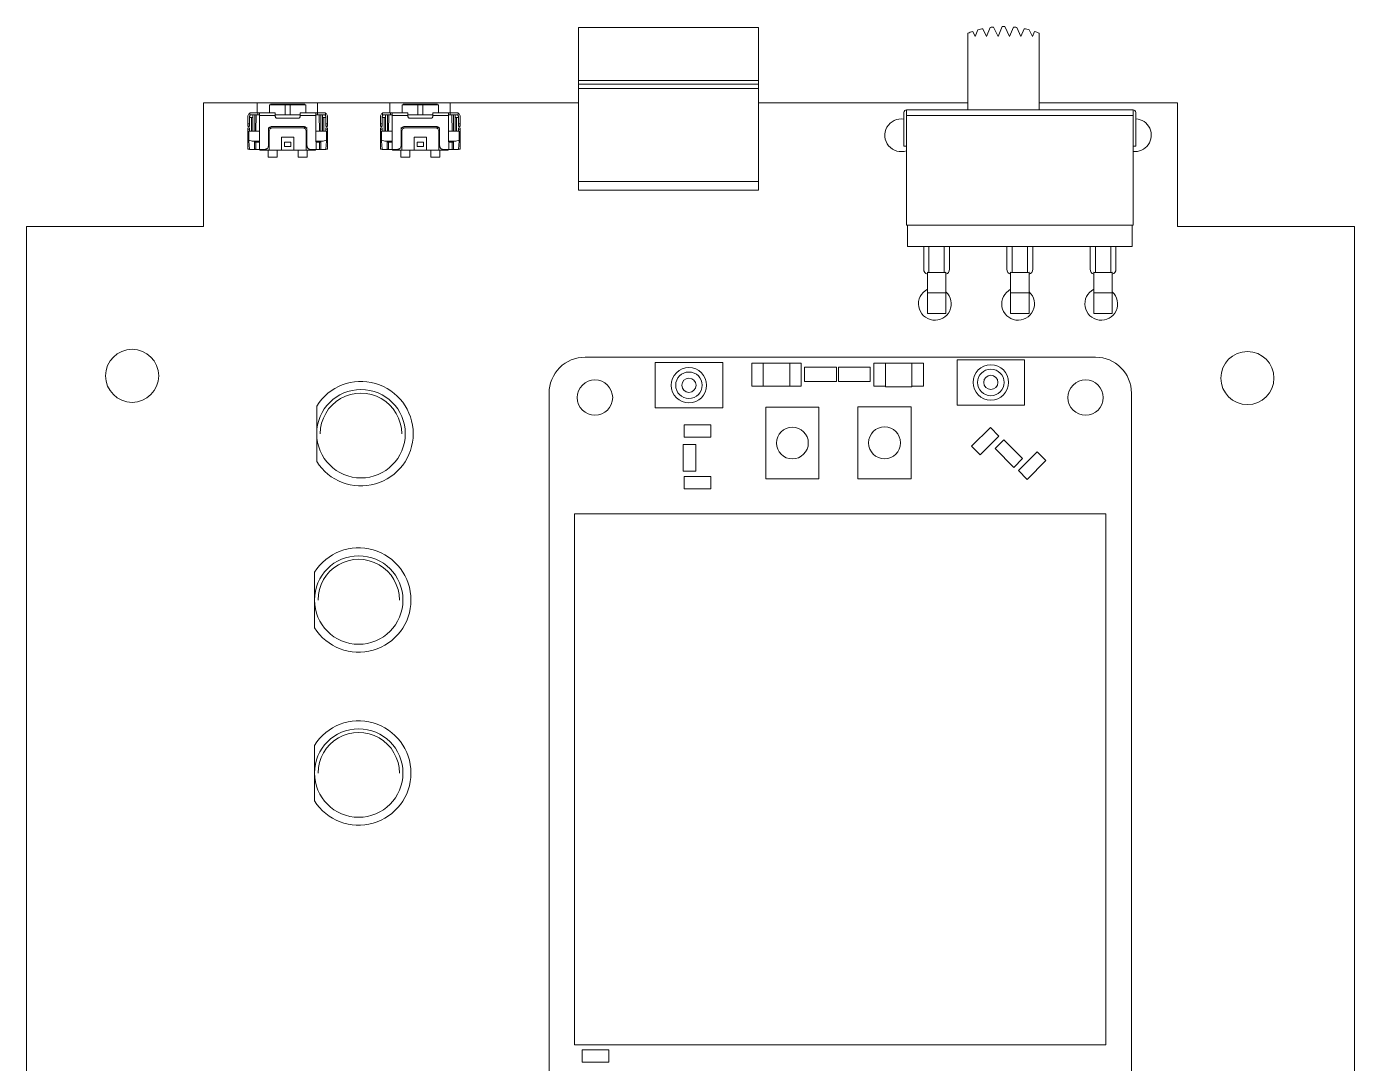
# Model space of a CAD drawing. Header units: millimetres. Extents: x 6 to 81, y 4 to 160.
# Drawn here: x 6.5 to 81.5, y 101.7 to 160.3 of the extents above; entities that cross this region are included whole.
import ezdxf

# ---------------------------------------------------------------- set-up
doc = ezdxf.new("R2010")
doc.units = ezdxf.units.MM

msp = doc.modelspace()

# ---------------------------------------------------------------- linework, layer by layer
at = {"color": 7, "linetype": 'Continuous', "lineweight": 15}
for p, q in [((37.659, 151.073), (37.659, 160.273)), ((37.659, 160.273), (47.819, 160.273)), ((47.819, 151.073), (47.819, 160.273)), ((59.649, 155.621), (59.649, 159.952)), ((60.064, 159.756), (59.928, 160.051)), ((60.215, 160.137), (60.064, 159.756)), ((60.71, 159.756), (60.502, 160.206)), ((60.917, 160.278), (60.71, 159.756)), ((61.357, 159.756), (61.105, 160.3)), ((61.583, 160.327), (61.357, 159.756)), ((61.583, 160.327), (61.738, 160.327)), ((62.003, 159.756), (61.738, 160.327)), ((62.219, 160.3), (62.003, 159.756)), ((62.649, 159.756), (62.407, 160.278)), ((62.827, 160.206), (62.649, 159.756)), ((63.295, 159.756), (63.12, 160.135)), ((63.411, 160.048), (63.295, 159.756)), ((63.681, 159.952), (63.681, 155.621)), ((37.659, 157.273), (47.819, 157.273)), ((47.819, 157.073), (37.659, 157.073)), ((37.659, 156.833), (47.819, 156.833)), ((16.483, 149.023), (16.483, 156.023)), ((16.483, 156.023), (37.659, 156.023)), ((22.909, 156.013), (19.509, 156.013)), ((19.509, 156.013), (19.509, 155.446)), ((22.909, 155.446), (22.909, 156.013)), ((30.402, 156.013), (27.002, 156.013)), ((27.002, 156.013), (27.002, 155.446)), ((30.402, 155.446), (30.402, 156.013)), ((47.819, 156.023), (59.649, 156.023)), ((63.681, 156.023), (71.483, 156.023)), ((71.483, 156.023), (71.483, 149.023)), ((19.102, 155.346), (19.102, 155.446)), ((19.102, 155.446), (19.547, 155.446)), ((19.102, 155.346), (19.643, 155.346)), ((19.267, 154.416), (19.267, 155.346)), ((19.367, 154.416), (19.367, 155.346)), ((19.452, 155.346), (19.432, 154.416)), ((19.547, 155.446), (19.547, 155.346)), ((19.632, 155.446), (20.532, 155.446)), ((19.647, 155.296), (19.647, 153.846)), ((20.532, 155.296), (19.647, 155.296)), ((20.207, 155.897), (20.207, 155.446)), ((20.532, 155.346), (21.933, 155.346)), ((20.532, 155.246), (20.532, 155.296)), ((21.087, 155.346), (21.087, 155.936)), ((21.377, 155.936), (21.087, 155.936)), ((21.377, 155.896), (21.087, 155.896)), ((21.377, 155.936), (21.377, 155.346)), ((21.932, 155.446), (22.832, 155.446)), ((21.932, 155.296), (21.932, 155.246)), ((22.817, 155.296), (21.932, 155.296)), ((22.257, 155.446), (22.257, 155.897)), ((22.817, 155.346), (23.362, 155.346)), ((22.817, 153.846), (22.817, 155.296)), ((22.917, 155.446), (22.917, 155.346)), ((22.917, 155.446), (23.362, 155.446)), ((23.032, 154.416), (23.012, 155.346)), ((23.097, 155.346), (23.097, 154.416)), ((23.182, 155.449), (23.182, 155.446)), ((23.197, 155.346), (23.197, 154.416)), ((23.362, 155.346), (23.362, 155.446)), ((26.595, 155.346), (26.595, 155.446)), ((26.595, 155.446), (27.04, 155.446)), ((26.595, 155.346), (27.136, 155.346)), ((26.76, 154.416), (26.76, 155.346)), ((26.86, 154.416), (26.86, 155.346)), ((26.945, 155.346), (26.925, 154.416)), ((27.04, 155.446), (27.04, 155.346)), ((27.125, 155.446), (28.025, 155.446)), ((27.14, 155.296), (27.14, 153.846)), ((28.025, 155.296), (27.14, 155.296)), ((27.7, 155.897), (27.7, 155.446)), ((28.025, 155.346), (29.426, 155.346)), ((28.025, 155.246), (28.025, 155.296)), ((28.58, 155.346), (28.58, 155.936)), ((28.87, 155.936), (28.58, 155.936)), ((28.87, 155.896), (28.58, 155.896)), ((28.87, 155.936), (28.87, 155.346)), ((29.425, 155.446), (30.325, 155.446)), ((29.425, 155.296), (29.425, 155.246)), ((30.31, 155.296), (29.425, 155.296)), ((29.75, 155.446), (29.75, 155.897)), ((30.31, 155.346), (30.855, 155.346)), ((30.31, 153.846), (30.31, 155.296)), ((30.41, 155.446), (30.41, 155.346)), ((30.41, 155.446), (30.855, 155.446)), ((30.525, 154.416), (30.505, 155.346)), ((30.59, 155.346), (30.59, 154.416)), ((30.675, 155.449), (30.675, 155.446)), ((30.69, 155.346), (30.69, 154.416)), ((30.855, 155.346), (30.855, 155.446)), ((56.034, 155.461), (56.034, 153.563)), ((56.191, 155.621), (56.191, 149.1)), ((56.191, 155.295), (68.977, 155.295)), ((56.194, 155.621), (68.974, 155.621)), ((68.977, 149.1), (68.977, 155.621)), ((69.134, 155.461), (69.134, 153.563)), ((18.982, 154.821), (18.982, 155.246)), ((19.082, 154.821), (18.982, 154.821)), ((18.982, 154.701), (19.082, 154.701)), ((18.982, 154.641), (19.082, 154.641)), ((18.982, 154.521), (19.082, 154.521)), ((18.982, 153.396), (18.982, 154.521)), ((19.082, 155.246), (19.082, 154.821)), ((19.082, 154.416), (19.082, 154.521)), ((19.182, 155.186), (19.228, 155.186)), ((20.133, 154.606), (22.331, 154.606)), ((20.342, 154.676), (22.122, 154.676)), ((21.832, 155.146), (20.632, 155.146)), ((23.282, 155.186), (23.236, 155.186)), ((23.382, 155.246), (23.382, 154.821)), ((23.482, 154.821), (23.382, 154.821)), ((23.482, 154.701), (23.382, 154.701)), ((23.382, 154.641), (23.482, 154.641)), ((23.482, 154.521), (23.382, 154.521)), ((23.382, 154.521), (23.382, 154.416)), ((23.482, 155.246), (23.482, 154.821)), ((23.482, 153.396), (23.482, 154.521)), ((26.475, 154.821), (26.475, 155.246)), ((26.575, 154.821), (26.475, 154.821)), ((26.475, 154.701), (26.575, 154.701)), ((26.475, 154.641), (26.575, 154.641)), ((26.475, 154.521), (26.575, 154.521)), ((26.475, 153.396), (26.475, 154.521)), ((26.575, 155.246), (26.575, 154.821)), ((26.575, 154.416), (26.575, 154.521)), ((26.675, 155.186), (26.721, 155.186)), ((27.626, 154.606), (29.824, 154.606)), ((27.835, 154.676), (29.615, 154.676)), ((29.325, 155.146), (28.125, 155.146)), ((30.775, 155.186), (30.729, 155.186)), ((30.875, 155.246), (30.875, 154.821)), ((30.975, 154.821), (30.875, 154.821)), ((30.975, 154.701), (30.875, 154.701)), ((30.875, 154.641), (30.975, 154.641)), ((30.975, 154.521), (30.875, 154.521)), ((30.875, 154.521), (30.875, 154.416)), ((30.975, 155.246), (30.975, 154.821)), ((30.975, 153.396), (30.975, 154.521)), ((19.032, 154.416), (19.032, 153.906)), ((19.032, 154.416), (19.647, 154.416)), ((19.232, 153.856), (19.032, 153.906)), ((19.032, 153.906), (19.037, 153.856)), ((19.037, 153.856), (19.037, 153.846)), ((19.038, 153.846), (19.082, 153.396)), ((19.232, 153.856), (19.232, 153.846)), ((19.647, 153.846), (19.232, 153.846)), ((19.379, 153.846), (19.354, 153.796)), ((19.354, 153.796), (19.354, 153.516)), ((19.398, 153.796), (19.387, 153.846)), ((19.435, 153.796), (19.398, 153.796)), ((19.435, 153.386), (19.435, 153.796)), ((19.632, 153.386), (19.632, 153.81)), ((20.142, 153.586), (20.142, 154.476)), ((20.182, 153.336), (20.182, 154.386)), ((21.577, 154.076), (20.887, 154.076)), ((20.887, 153.336), (20.887, 154.076)), ((21.057, 153.796), (21.057, 153.546)), ((21.407, 153.796), (21.057, 153.796)), ((21.407, 153.546), (21.407, 153.796)), ((21.577, 154.076), (21.577, 153.336)), ((22.282, 154.386), (22.282, 153.336)), ((22.322, 154.476), (22.322, 153.586)), ((22.817, 154.416), (23.432, 154.416)), ((23.232, 153.846), (22.817, 153.846)), ((22.832, 153.81), (22.832, 153.386)), ((23.029, 153.796), (23.029, 153.386)), ((23.067, 153.796), (23.029, 153.796)), ((23.077, 153.846), (23.067, 153.796)), ((23.11, 153.796), (23.086, 153.846)), ((23.11, 153.516), (23.11, 153.796)), ((23.432, 153.906), (23.232, 153.856)), ((23.232, 153.846), (23.232, 153.856)), ((23.382, 153.396), (23.427, 153.846)), ((23.427, 153.856), (23.432, 153.906)), ((23.427, 153.846), (23.427, 153.856)), ((23.432, 154.416), (23.432, 153.906)), ((26.525, 154.416), (26.525, 153.906)), ((26.525, 154.416), (27.14, 154.416)), ((26.725, 153.856), (26.525, 153.906)), ((26.525, 153.906), (26.53, 153.856)), ((26.53, 153.856), (26.53, 153.846)), ((26.531, 153.846), (26.575, 153.396)), ((26.725, 153.856), (26.725, 153.846)), ((27.14, 153.846), (26.725, 153.846)), ((26.872, 153.846), (26.847, 153.796)), ((26.847, 153.796), (26.847, 153.516)), ((26.891, 153.796), (26.88, 153.846)), ((26.928, 153.796), (26.891, 153.796)), ((26.928, 153.386), (26.928, 153.796)), ((27.125, 153.386), (27.125, 153.81)), ((27.635, 153.586), (27.635, 154.476)), ((27.675, 153.336), (27.675, 154.386)), ((29.07, 154.076), (28.38, 154.076)), ((28.38, 153.336), (28.38, 154.076)), ((28.9, 153.796), (28.55, 153.796)), ((28.55, 153.796), (28.55, 153.546)), ((28.9, 153.546), (28.9, 153.796)), ((29.07, 154.076), (29.07, 153.336)), ((29.775, 154.386), (29.775, 153.336)), ((29.815, 154.476), (29.815, 153.586)), ((30.31, 154.416), (30.925, 154.416)), ((30.725, 153.846), (30.31, 153.846)), ((30.325, 153.81), (30.325, 153.386)), ((30.522, 153.796), (30.522, 153.386)), ((30.56, 153.796), (30.522, 153.796)), ((30.57, 153.846), (30.56, 153.796)), ((30.603, 153.796), (30.579, 153.846)), ((30.603, 153.516), (30.603, 153.796)), ((30.925, 153.906), (30.725, 153.856)), ((30.725, 153.846), (30.725, 153.856)), ((30.875, 153.396), (30.92, 153.846)), ((30.92, 153.856), (30.925, 153.906)), ((30.92, 153.846), (30.92, 153.856)), ((30.925, 154.416), (30.925, 153.906)), ((19.082, 153.396), (18.982, 153.396)), ((19.082, 153.396), (19.082, 153.386)), ((19.082, 153.386), (19.534, 153.386)), ((19.632, 153.386), (19.942, 153.386)), ((19.657, 153.386), (19.657, 153.336)), ((19.657, 153.336), (22.807, 153.336)), ((20.132, 152.936), (20.132, 153.336)), ((20.632, 153.336), (20.632, 152.936)), ((21.407, 153.546), (21.057, 153.546)), ((21.832, 152.936), (21.832, 153.336)), ((22.332, 153.336), (22.332, 152.936)), ((22.832, 153.386), (22.522, 153.386)), ((22.807, 153.336), (22.807, 153.386)), ((22.931, 153.386), (23.382, 153.386)), ((23.382, 153.386), (23.382, 153.396)), ((23.482, 153.396), (23.382, 153.396)), ((26.575, 153.396), (26.475, 153.396)), ((26.575, 153.396), (26.575, 153.386)), ((26.575, 153.386), (27.027, 153.386)), ((27.125, 153.386), (27.435, 153.386)), ((27.15, 153.386), (27.15, 153.336)), ((27.15, 153.336), (30.3, 153.336)), ((27.625, 152.936), (27.625, 153.336)), ((28.125, 153.336), (28.125, 152.936)), ((28.9, 153.546), (28.55, 153.546)), ((29.325, 152.936), (29.325, 153.336)), ((29.825, 153.336), (29.825, 152.936)), ((30.015, 153.386), (30.325, 153.386)), ((30.3, 153.336), (30.3, 153.386)), ((30.424, 153.386), (30.875, 153.386)), ((30.875, 153.386), (30.875, 153.396)), ((30.975, 153.396), (30.875, 153.396)), ((56.034, 153.563), (56.191, 153.563)), ((69.134, 153.563), (68.977, 153.563)), ((20.632, 152.936), (20.132, 152.936)), ((22.332, 152.936), (21.832, 152.936)), ((28.125, 152.936), (27.625, 152.936)), ((29.825, 152.936), (29.325, 152.936)), ((47.819, 151.573), (37.659, 151.573)), ((37.659, 151.073), (47.819, 151.073)), ((6.483, 16.023), (6.483, 149.023)), ((6.483, 149.023), (16.483, 149.023)), ((56.191, 149.1), (68.977, 149.1)), ((56.234, 149.1), (56.234, 147.902)), ((68.934, 149.1), (68.934, 147.902)), ((71.483, 149.023), (81.483, 149.023)), ((81.483, 149.023), (81.483, 16.023)), ((68.934, 147.902), (56.234, 147.902)), ((57.449, 146.427), (57.449, 147.902)), ((58.319, 147.902), (58.319, 146.427)), ((62.149, 146.427), (62.149, 147.902)), ((63.019, 147.902), (63.019, 146.427)), ((66.849, 146.427), (66.849, 147.902)), ((67.719, 147.902), (67.719, 146.427)), ((57.362, 146.441), (57.362, 144.106)), ((57.449, 146.427), (58.319, 146.427)), ((58.406, 146.441), (58.406, 144.106)), ((62.062, 146.441), (62.062, 144.106)), ((63.019, 146.427), (62.149, 146.427)), ((63.106, 146.441), (63.106, 144.106)), ((66.762, 146.441), (66.762, 144.106)), ((66.849, 146.427), (67.719, 146.427)), ((67.806, 146.441), (67.806, 144.106)), ((58.406, 145.285), (57.362, 145.285)), ((63.106, 145.285), (62.062, 145.285)), ((67.806, 145.285), (66.762, 145.285)), ((57.362, 144.106), (58.406, 144.106)), ((62.062, 144.106), (63.106, 144.106)), ((66.762, 144.106), (67.806, 144.106)), ((38.029, 141.642), (66.858, 141.642)), ((41.991, 138.772), (41.991, 141.337)), ((41.991, 141.337), (45.801, 141.337)), ((45.801, 141.337), (45.801, 138.772)), ((47.446, 141.305), (50.24, 141.305)), ((47.446, 140.009), (47.446, 141.305)), ((48.093, 141.305), (48.093, 140.009)), ((49.593, 141.305), (49.593, 140.009)), ((50.24, 141.305), (50.24, 140.009)), ((50.421, 141.071), (50.421, 140.271)), ((50.421, 141.071), (52.221, 141.071)), ((52.221, 141.071), (52.221, 140.271)), ((52.339, 141.074), (52.339, 140.274)), ((52.339, 141.074), (54.139, 141.074)), ((54.139, 141.074), (54.139, 140.274)), ((54.344, 141.299), (57.138, 141.299)), ((54.344, 140.003), (54.344, 141.299)), ((54.991, 141.299), (54.991, 139.966)), ((56.491, 139.966), (56.491, 141.299)), ((57.138, 141.299), (57.138, 140.003)), ((59.041, 138.933), (59.041, 141.498)), ((59.041, 141.498), (62.851, 141.498)), ((62.851, 141.498), (62.851, 138.933)), ((52.221, 140.271), (50.421, 140.271)), ((54.139, 140.274), (52.339, 140.274)), ((35.997, 95.063), (35.997, 139.61)), ((50.24, 140.009), (47.446, 140.009)), ((54.991, 140.003), (54.344, 140.003)), ((54.991, 139.966), (56.491, 139.966)), ((57.138, 140.003), (56.491, 140.003)), ((68.89, 139.61), (68.89, 84.073)), ((22.871, 135.75), (22.871, 138.882)), ((45.801, 138.772), (41.991, 138.772)), ((48.238, 134.759), (48.238, 138.823)), ((48.238, 138.823), (51.238, 138.823)), ((51.238, 138.823), (51.238, 134.759)), ((53.443, 134.767), (53.443, 138.831)), ((53.443, 138.831), (56.443, 138.831)), ((56.443, 138.831), (56.443, 134.767)), ((62.851, 138.933), (59.041, 138.933)), ((43.634, 137.815), (43.634, 137.115)), ((43.634, 137.815), (45.134, 137.815)), ((45.134, 137.815), (45.134, 137.115)), ((59.857, 136.604), (60.918, 137.665)), ((60.918, 137.665), (61.397, 137.186)), ((43.577, 136.698), (44.277, 136.698)), ((43.577, 135.198), (43.577, 136.698)), ((45.134, 137.115), (43.634, 137.115)), ((44.277, 136.698), (44.277, 135.198)), ((59.857, 136.604), (60.336, 136.125)), ((61.397, 137.186), (60.336, 136.125)), ((61.678, 136.968), (61.183, 136.473)), ((61.678, 136.968), (62.739, 135.908)), ((62.244, 135.413), (61.183, 136.473)), ((62.739, 135.908), (62.244, 135.413)), ((62.501, 135.23), (63.561, 136.291)), ((64.057, 135.796), (62.996, 134.735)), ((63.561, 136.291), (64.057, 135.796)), ((44.277, 135.198), (43.577, 135.198)), ((62.501, 135.23), (62.996, 134.735)), ((43.624, 134.902), (43.624, 134.202)), ((43.624, 134.902), (45.124, 134.902)), ((45.124, 134.902), (45.124, 134.202)), ((51.238, 134.759), (48.238, 134.759)), ((56.443, 134.767), (53.443, 134.767)), ((45.124, 134.202), (43.624, 134.202)), ((37.439, 102.78), (37.439, 132.78)), ((37.439, 132.78), (67.439, 132.78)), ((67.439, 132.78), (67.439, 102.78)), ((22.744, 126.352), (22.744, 129.484)), ((22.744, 116.573), (22.744, 119.705)), ((67.439, 102.78), (37.439, 102.78)), ((37.867, 102.498), (37.868, 101.798)), ((37.867, 102.498), (39.368, 102.498)), ((39.368, 102.498), (39.368, 101.798)), ((39.368, 101.798), (37.868, 101.798))]:
    msp.add_line(p, q, dxfattribs=at)
at = {"color": 8, "linetype": 'Continuous', "lineweight": 15}
for p, q in [((19.182, 155.186), (19.182, 154.416)), ((23.282, 154.416), (23.282, 155.186)), ((26.675, 155.186), (26.675, 154.416)), ((30.775, 154.416), (30.775, 155.186)), ((19.757, 153.386), (19.757, 153.336)), ((22.707, 153.336), (22.707, 153.386)), ((27.25, 153.386), (27.25, 153.336)), ((30.2, 153.336), (30.2, 153.386))]:
    msp.add_line(p, q, dxfattribs=at)
at = {"color": 7, "linetype": 'Continuous', "lineweight": 15, "flags": 128}
for points in [[(39.478, 160.273), (39.646, 160.273), (39.825, 160.273), (40.01, 160.273), (40.199, 160.273), (40.388, 160.273), (40.573, 160.273), (40.752, 160.273), (40.92, 160.273)], [(44.558, 160.273), (44.726, 160.273), (44.905, 160.273), (45.09, 160.273), (45.279, 160.273), (45.468, 160.273), (45.653, 160.273), (45.832, 160.273), (46, 160.273)]]:
    msp.add_lwpolyline(points, dxfattribs=at)
at = {"color": 7, "linetype": 'Continuous', "lineweight": 15}
for centre, radius in [((12.446, 140.589), 1.5), ((75.438, 140.462), 1.5), ((43.896, 140.054), 1), ((60.946, 140.216), 1), ((38.587, 139.356), 1), ((43.896, 140.054), 0.75), ((43.896, 140.054), 0.4), ((60.946, 140.216), 0.75), ((60.946, 140.216), 0.4), ((66.299, 139.356), 1), ((25.371, 137.316), 2.5), ((49.738, 136.791), 0.9), ((54.943, 136.799), 0.9), ((25.244, 127.918), 2.5), ((25.244, 118.139), 2.5)]:
    msp.add_circle(centre, radius, dxfattribs=at)
for centre, radius, start, end in [((61.665, 154.743), 5.585, 108.12257, 111.15439), ((61.665, 154.743), 5.585, 102.01441, 105.04604), ((61.665, 154.743), 5.585, 95.75387, 97.6937), ((61.665, 154.743), 5.585, 82.36177, 84.31046), ((61.665, 154.743), 5.585, 74.90178, 77.98816), ((61.665, 154.743), 5.585, 68.84562, 71.78234), ((56.194, 155.461), 0.16, 90.99917, 180.00001), ((68.974, 155.461), 0.16, 0.00001, 89.00084), ((55.884, 154.183), 0.925, 80.66764, 289.39739), ((69.084, 154.183), 0.925, 263.34427, 86.90147), ((57.449, 146.611), 0.296, 180.00001, 252.95187), ((58.319, 146.611), 0.296, 287.04814, 0.00001), ((62.149, 146.611), 0.296, 180.00001, 252.95187), ((63.019, 146.611), 0.296, 287.04814, 0.00001), ((66.849, 146.611), 0.296, 180.00001, 252.95187), ((67.719, 146.611), 0.296, 287.04814, 0.00001), ((57.784, 144.653), 0.925, 117.13758, 47.7517), ((62.484, 144.653), 0.925, 117.13758, 47.7517), ((67.184, 144.653), 0.925, 117.13758, 47.7517), ((38.029, 139.61), 2.032, 90.00001, 180.00001), ((66.858, 139.61), 2.032, 0.00001, 90.00001), ((25.371, 137.316), 2.95, 212.06379, 147.93622), ((25.371, 137.316), 2.3, 0.00001, 180.00001), ((25.244, 127.918), 2.95, 212.06379, 147.93622), ((25.244, 127.918), 2.3, 0.00001, 180.00001), ((25.244, 118.139), 2.95, 212.06379, 147.93622), ((25.244, 118.139), 2.3, 0.00001, 180.00001)]:
    msp.add_arc(centre, radius, start, end, dxfattribs=at)
for points, knots in [([(18.982, 155.246), (18.985, 155.272), (18.992, 155.324), (19.036, 155.391), (19.081, 155.416), (19.102, 155.428)], [0, 0, 0, 0, 0.339371, 0.678743, 1, 1, 1, 1]), ([(19.182, 155.346), (19.174, 155.345), (19.156, 155.344), (19.132, 155.333), (19.108, 155.315), (19.086, 155.285), (19.084, 155.259), (19.082, 155.246)], [0, 0, 0, 0, 0.1675347, 0.3304475, 0.5006328, 0.7488305, 1, 1, 1, 1]), ([(19.182, 155.446), (19.191, 155.446), (19.208, 155.446), (19.233, 155.446), (19.257, 155.446), (19.278, 155.446), (19.281, 155.446), (19.282, 155.446)], [0, 0, 0, 0, 0.167479, 0.330432, 0.500737, 0.747405, 1, 1, 1, 1]), ([(19.182, 155.346), (19.209, 155.346), (19.235, 155.346), (19.272, 155.346), (19.282, 155.346), (19.282, 155.346), (19.272, 155.346), (19.235, 155.346), (19.209, 155.346), (19.182, 155.346)], [0, 0, 0, 0, 0.25, 0.25, 0.5, 0.5, 0.75, 0.75, 1, 1, 1, 1]), ([(19.267, 155.346), (19.267, 155.346), (19.278, 155.346), (19.315, 155.346), (19.341, 155.346), (19.367, 155.346)], [0, 0, 0, 0, 0.5, 0.5, 1, 1, 1, 1]), ([(19.547, 155.446), (19.556, 155.446), (19.573, 155.446), (19.596, 155.446), (19.62, 155.446), (19.642, 155.446), (19.645, 155.446), (19.647, 155.446)], [0, 0, 0, 0, 0.167378, 0.330545, 0.500595, 0.748844, 1, 1, 1, 1]), ([(19.647, 155.446), (19.647, 155.444), (19.647, 155.428), (19.647, 155.372), (19.647, 155.334), (19.647, 155.296)], [0, 0, 0, 0, 0.5, 0.5, 1, 1, 1, 1]), ([(19.689, 155.446), (19.695, 155.446), (19.707, 155.446), (19.722, 155.446), (19.732, 155.446), (19.737, 155.446), (19.726, 155.446), (19.721, 155.446)], [0, 0, 0, 0, 0.17186, 0.329511, 0.501371, 0.747789, 1, 1, 1, 1]), ([(19.932, 155.446), (19.933, 155.446), (19.934, 155.446), (19.945, 155.446), (19.963, 155.446), (19.993, 155.446), (20.019, 155.446), (20.032, 155.446)], [0, 0, 0, 0, 0.167535, 0.330448, 0.500633, 0.74883, 1, 1, 1, 1]), ([(20.207, 155.896), (20.207, 155.896), (20.302, 155.896), (20.628, 155.896), (20.857, 155.896), (21.087, 155.896)], [0, 0, 0, 0, 0.5, 0.5, 1, 1, 1, 1]), ([(21.087, 155.936), (20.98, 155.936), (20.765, 155.936), (20.494, 155.936), (20.304, 155.936), (20.28, 155.936), (20.267, 155.936)], [0, 0, 0, 0, 0.250048, 0.500096, 0.750143, 1, 1, 1, 1]), ([(20.532, 155.446), (20.532, 155.445), (20.532, 155.428), (20.532, 155.373), (20.532, 155.334), (20.532, 155.296)], [0, 0, 0, 0, 0.5, 0.5, 1, 1, 1, 1]), ([(22.197, 155.936), (22.197, 155.936), (22.218, 155.936), (22.145, 155.936), (21.975, 155.936), (21.699, 155.936), (21.484, 155.936), (21.377, 155.936)], [0, 0, 0, 0, 0.000191, 0.250143, 0.500096, 0.750048, 1, 1, 1, 1]), ([(21.377, 155.896), (21.608, 155.896), (21.837, 155.896), (22.163, 155.896), (22.257, 155.896), (22.257, 155.896)], [0, 0, 0, 0, 0.5, 0.5, 1, 1, 1, 1]), ([(21.932, 155.446), (21.932, 155.445), (21.932, 155.428), (21.932, 155.373), (21.932, 155.334), (21.932, 155.296)], [0, 0, 0, 0, 0.5, 0.5, 1, 1, 1, 1]), ([(22.432, 155.446), (22.441, 155.446), (22.458, 155.446), (22.483, 155.446), (22.507, 155.446), (22.528, 155.446), (22.531, 155.446), (22.532, 155.446)], [0, 0, 0, 0, 0.167535, 0.330448, 0.500633, 0.74883, 1, 1, 1, 1]), ([(22.744, 155.446), (22.74, 155.446), (22.733, 155.446), (22.729, 155.446), (22.734, 155.446), (22.749, 155.446), (22.767, 155.446), (22.776, 155.446)], [0, 0, 0, 0, 0.17186, 0.329511, 0.501371, 0.747789, 1, 1, 1, 1]), ([(22.817, 155.296), (22.817, 155.334), (22.817, 155.372), (22.817, 155.428), (22.817, 155.444), (22.817, 155.446)], [0, 0, 0, 0, 0.5, 0.5, 1, 1, 1, 1]), ([(22.817, 155.446), (22.818, 155.446), (22.82, 155.446), (22.831, 155.446), (22.85, 155.446), (22.879, 155.446), (22.905, 155.446), (22.917, 155.446)], [0, 0, 0, 0, 0.167378, 0.330545, 0.500595, 0.748844, 1, 1, 1, 1]), ([(23.097, 155.346), (23.124, 155.346), (23.15, 155.346), (23.187, 155.346), (23.197, 155.346), (23.197, 155.346)], [0, 0, 0, 0, 0.5, 0.5, 1, 1, 1, 1]), ([(23.182, 155.446), (23.183, 155.446), (23.184, 155.446), (23.195, 155.446), (23.213, 155.446), (23.243, 155.446), (23.269, 155.446), (23.282, 155.446)], [0, 0, 0, 0, 0.167535, 0.330448, 0.500633, 0.74883, 1, 1, 1, 1]), ([(23.182, 155.346), (23.182, 155.346), (23.193, 155.346), (23.23, 155.346), (23.256, 155.346), (23.282, 155.346)], [0, 0, 0, 0, 0.5, 0.5, 1, 1, 1, 1]), ([(23.282, 155.346), (23.256, 155.346), (23.23, 155.346), (23.193, 155.346), (23.182, 155.346), (23.182, 155.346)], [0, 0, 0, 0, 0.5, 0.5, 1, 1, 1, 1]), ([(23.382, 155.246), (23.382, 155.254), (23.381, 155.272), (23.37, 155.296), (23.351, 155.32), (23.322, 155.342), (23.296, 155.344), (23.282, 155.346)], [0, 0, 0, 0, 0.167535, 0.330448, 0.500633, 0.74883, 1, 1, 1, 1]), ([(23.362, 155.428), (23.384, 155.416), (23.429, 155.391), (23.473, 155.324), (23.479, 155.272), (23.482, 155.246)], [0, 0, 0, 0, 0.321257, 0.6606285, 1, 1, 1, 1]), ([(26.475, 155.246), (26.478, 155.272), (26.485, 155.324), (26.529, 155.391), (26.574, 155.416), (26.595, 155.428)], [0, 0, 0, 0, 0.339371, 0.678743, 1, 1, 1, 1]), ([(26.675, 155.346), (26.667, 155.345), (26.649, 155.344), (26.625, 155.333), (26.601, 155.315), (26.579, 155.285), (26.577, 155.259), (26.575, 155.246)], [0, 0, 0, 0, 0.1675347, 0.3304475, 0.5006328, 0.7488305, 1, 1, 1, 1]), ([(26.675, 155.446), (26.684, 155.446), (26.701, 155.446), (26.726, 155.446), (26.75, 155.446), (26.771, 155.446), (26.774, 155.446), (26.775, 155.446)], [0, 0, 0, 0, 0.1674785, 0.3304315, 0.5007366, 0.7474055, 1, 1, 1, 1]), ([(26.675, 155.346), (26.702, 155.346), (26.728, 155.346), (26.765, 155.346), (26.775, 155.346), (26.775, 155.346), (26.765, 155.346), (26.728, 155.346), (26.702, 155.346), (26.675, 155.346)], [0, 0, 0, 0, 0.25, 0.25, 0.5, 0.5, 0.75, 0.75, 1, 1, 1, 1]), ([(26.76, 155.346), (26.76, 155.346), (26.771, 155.346), (26.808, 155.346), (26.834, 155.346), (26.86, 155.346)], [0, 0, 0, 0, 0.5, 0.5, 1, 1, 1, 1]), ([(27.04, 155.446), (27.049, 155.446), (27.066, 155.446), (27.089, 155.446), (27.113, 155.446), (27.135, 155.446), (27.138, 155.446), (27.14, 155.446)], [0, 0, 0, 0, 0.167378, 0.330545, 0.500595, 0.748844, 1, 1, 1, 1]), ([(27.14, 155.446), (27.14, 155.444), (27.14, 155.428), (27.14, 155.372), (27.14, 155.334), (27.14, 155.296)], [0, 0, 0, 0, 0.5, 0.5, 1, 1, 1, 1]), ([(27.182, 155.446), (27.188, 155.446), (27.2, 155.446), (27.215, 155.446), (27.225, 155.446), (27.23, 155.446), (27.219, 155.446), (27.214, 155.446)], [0, 0, 0, 0, 0.17186, 0.329511, 0.501371, 0.747789, 1, 1, 1, 1]), ([(27.425, 155.446), (27.426, 155.446), (27.427, 155.446), (27.438, 155.446), (27.456, 155.446), (27.486, 155.446), (27.512, 155.446), (27.525, 155.446)], [0, 0, 0, 0, 0.167535, 0.330448, 0.500633, 0.74883, 1, 1, 1, 1]), ([(27.7, 155.896), (27.7, 155.896), (27.795, 155.896), (28.121, 155.896), (28.35, 155.896), (28.58, 155.896)], [0, 0, 0, 0, 0.5, 0.5, 1, 1, 1, 1]), ([(28.58, 155.936), (28.473, 155.936), (28.258, 155.936), (27.987, 155.936), (27.797, 155.936), (27.773, 155.936), (27.76, 155.936)], [0, 0, 0, 0, 0.250048, 0.500096, 0.750143, 1, 1, 1, 1]), ([(28.025, 155.446), (28.025, 155.445), (28.025, 155.428), (28.025, 155.373), (28.025, 155.334), (28.025, 155.296)], [0, 0, 0, 0, 0.5, 0.5, 1, 1, 1, 1]), ([(29.69, 155.936), (29.69, 155.936), (29.711, 155.936), (29.638, 155.936), (29.468, 155.936), (29.192, 155.936), (28.977, 155.936), (28.87, 155.936)], [0, 0, 0, 0, 0.000191, 0.250143, 0.500096, 0.750048, 1, 1, 1, 1]), ([(28.87, 155.896), (29.101, 155.896), (29.33, 155.896), (29.656, 155.896), (29.75, 155.896), (29.75, 155.896)], [0, 0, 0, 0, 0.5, 0.5, 1, 1, 1, 1]), ([(29.425, 155.446), (29.425, 155.445), (29.425, 155.428), (29.425, 155.373), (29.425, 155.334), (29.425, 155.296)], [0, 0, 0, 0, 0.5, 0.5, 1, 1, 1, 1]), ([(29.925, 155.446), (29.934, 155.446), (29.951, 155.446), (29.976, 155.446), (30, 155.446), (30.021, 155.446), (30.024, 155.446), (30.025, 155.446)], [0, 0, 0, 0, 0.167535, 0.330448, 0.500633, 0.74883, 1, 1, 1, 1]), ([(30.237, 155.446), (30.233, 155.446), (30.226, 155.446), (30.222, 155.446), (30.227, 155.446), (30.242, 155.446), (30.26, 155.446), (30.269, 155.446)], [0, 0, 0, 0, 0.17186, 0.329511, 0.501371, 0.747789, 1, 1, 1, 1]), ([(30.31, 155.296), (30.31, 155.334), (30.31, 155.372), (30.31, 155.428), (30.31, 155.444), (30.31, 155.446)], [0, 0, 0, 0, 0.5, 0.5, 1, 1, 1, 1]), ([(30.31, 155.446), (30.311, 155.446), (30.313, 155.446), (30.324, 155.446), (30.343, 155.446), (30.372, 155.446), (30.398, 155.446), (30.41, 155.446)], [0, 0, 0, 0, 0.167378, 0.330545, 0.500595, 0.748844, 1, 1, 1, 1]), ([(30.59, 155.346), (30.617, 155.346), (30.643, 155.346), (30.68, 155.346), (30.69, 155.346), (30.69, 155.346)], [0, 0, 0, 0, 0.5, 0.5, 1, 1, 1, 1]), ([(30.675, 155.446), (30.676, 155.446), (30.677, 155.446), (30.688, 155.446), (30.706, 155.446), (30.736, 155.446), (30.762, 155.446), (30.775, 155.446)], [0, 0, 0, 0, 0.167535, 0.330448, 0.500633, 0.74883, 1, 1, 1, 1]), ([(30.675, 155.346), (30.675, 155.346), (30.686, 155.346), (30.723, 155.346), (30.749, 155.346), (30.775, 155.346)], [0, 0, 0, 0, 0.5, 0.5, 1, 1, 1, 1]), ([(30.775, 155.346), (30.749, 155.346), (30.723, 155.346), (30.686, 155.346), (30.675, 155.346), (30.675, 155.346)], [0, 0, 0, 0, 0.5, 0.5, 1, 1, 1, 1]), ([(30.875, 155.246), (30.875, 155.254), (30.874, 155.272), (30.863, 155.296), (30.844, 155.32), (30.815, 155.342), (30.789, 155.344), (30.775, 155.346)], [0, 0, 0, 0, 0.167535, 0.330448, 0.500633, 0.74883, 1, 1, 1, 1]), ([(30.855, 155.428), (30.877, 155.416), (30.922, 155.391), (30.966, 155.324), (30.972, 155.272), (30.975, 155.246)], [0, 0, 0, 0, 0.321257, 0.660629, 1, 1, 1, 1]), ([(18.982, 154.521), (18.982, 154.532), (18.982, 154.553), (18.982, 154.572), (18.982, 154.58)], [0, 0, 0, 0, 0.567509, 1, 1, 1, 1]), ([(19.182, 155.186), (19.175, 155.186), (19.159, 155.186), (19.137, 155.186), (19.115, 155.186), (19.093, 155.186), (19.086, 155.186), (19.082, 155.186)], [0, 0, 0, 0, 0.166973, 0.330919, 0.500475, 0.748796, 1, 1, 1, 1]), ([(19.082, 154.521), (19.082, 154.532), (19.082, 154.553), (19.082, 154.572), (19.082, 154.58)], [0, 0, 0, 0, 0.567509, 1, 1, 1, 1]), ([(20.142, 154.476), (20.143, 154.489), (20.144, 154.515), (20.156, 154.553), (20.175, 154.587), (20.208, 154.627), (20.263, 154.668), (20.316, 154.673), (20.342, 154.676)], [0, 0, 0, 0, 0.1272, 0.249746, 0.3727, 0.501075, 0.749743, 1, 1, 1, 1]), ([(20.402, 154.606), (20.345, 154.606), (20.288, 154.582), (20.206, 154.5), (20.182, 154.443), (20.182, 154.386)], [0, 0, 0, 0, 0.5, 0.5, 1, 1, 1, 1]), ([(20.632, 155.146), (20.624, 155.146), (20.606, 155.147), (20.582, 155.158), (20.558, 155.177), (20.536, 155.206), (20.534, 155.232), (20.532, 155.246)], [0, 0, 0, 0, 0.1675347, 0.3304475, 0.5006328, 0.7488305, 1, 1, 1, 1]), ([(21.932, 155.246), (21.932, 155.237), (21.931, 155.22), (21.92, 155.195), (21.901, 155.171), (21.872, 155.15), (21.846, 155.147), (21.832, 155.146)], [0, 0, 0, 0, 0.1675347, 0.3304475, 0.5006328, 0.7488305, 1, 1, 1, 1]), ([(22.282, 154.386), (22.282, 154.443), (22.259, 154.5), (22.177, 154.582), (22.12, 154.606), (22.062, 154.606)], [0, 0, 0, 0, 0.5, 0.5, 1, 1, 1, 1]), ([(22.122, 154.676), (22.136, 154.675), (22.162, 154.674), (22.199, 154.662), (22.234, 154.643), (22.274, 154.61), (22.314, 154.555), (22.32, 154.502), (22.322, 154.476)], [0, 0, 0, 0, 0.1272, 0.249746, 0.3727, 0.501075, 0.749743, 1, 1, 1, 1]), ([(23.282, 155.186), (23.29, 155.186), (23.305, 155.186), (23.327, 155.186), (23.35, 155.186), (23.372, 155.186), (23.379, 155.186), (23.382, 155.186)], [0, 0, 0, 0, 0.166973, 0.330919, 0.500475, 0.748796, 1, 1, 1, 1]), ([(23.382, 154.521), (23.382, 154.532), (23.382, 154.553), (23.382, 154.572), (23.382, 154.58)], [0, 0, 0, 0, 0.567411, 1, 1, 1, 1]), ([(23.482, 154.58), (23.482, 154.572), (23.482, 154.553), (23.482, 154.532), (23.482, 154.521)], [0, 0, 0, 0, 0.432491, 1, 1, 1, 1]), ([(26.475, 154.521), (26.475, 154.532), (26.475, 154.553), (26.475, 154.572), (26.475, 154.58)], [0, 0, 0, 0, 0.567509, 1, 1, 1, 1]), ([(26.675, 155.186), (26.668, 155.186), (26.652, 155.186), (26.63, 155.186), (26.608, 155.186), (26.586, 155.186), (26.579, 155.186), (26.575, 155.186)], [0, 0, 0, 0, 0.166973, 0.330919, 0.500475, 0.748796, 1, 1, 1, 1]), ([(26.575, 154.521), (26.575, 154.532), (26.575, 154.553), (26.575, 154.572), (26.575, 154.58)], [0, 0, 0, 0, 0.567509, 1, 1, 1, 1]), ([(27.635, 154.476), (27.636, 154.489), (27.637, 154.515), (27.649, 154.553), (27.668, 154.587), (27.701, 154.627), (27.756, 154.668), (27.809, 154.673), (27.835, 154.676)], [0, 0, 0, 0, 0.1272, 0.249746, 0.3727, 0.501075, 0.749743, 1, 1, 1, 1]), ([(27.895, 154.606), (27.838, 154.606), (27.781, 154.582), (27.699, 154.5), (27.675, 154.443), (27.675, 154.386)], [0, 0, 0, 0, 0.5, 0.5, 1, 1, 1, 1]), ([(28.125, 155.146), (28.117, 155.146), (28.099, 155.147), (28.075, 155.158), (28.051, 155.177), (28.029, 155.206), (28.027, 155.232), (28.025, 155.246)], [0, 0, 0, 0, 0.1675347, 0.3304475, 0.5006328, 0.7488305, 1, 1, 1, 1]), ([(29.425, 155.246), (29.425, 155.237), (29.424, 155.22), (29.413, 155.195), (29.394, 155.171), (29.365, 155.15), (29.339, 155.147), (29.325, 155.146)], [0, 0, 0, 0, 0.167535, 0.330448, 0.500633, 0.74883, 1, 1, 1, 1]), ([(29.775, 154.386), (29.775, 154.443), (29.752, 154.5), (29.67, 154.582), (29.613, 154.606), (29.555, 154.606)], [0, 0, 0, 0, 0.5, 0.5, 1, 1, 1, 1]), ([(29.615, 154.676), (29.629, 154.675), (29.655, 154.674), (29.692, 154.662), (29.727, 154.643), (29.767, 154.61), (29.807, 154.555), (29.813, 154.502), (29.815, 154.476)], [0, 0, 0, 0, 0.1272, 0.249746, 0.3727, 0.501075, 0.749743, 1, 1, 1, 1]), ([(30.775, 155.186), (30.783, 155.186), (30.798, 155.186), (30.82, 155.186), (30.843, 155.186), (30.865, 155.186), (30.872, 155.186), (30.875, 155.186)], [0, 0, 0, 0, 0.166973, 0.330919, 0.500475, 0.748796, 1, 1, 1, 1]), ([(30.875, 154.521), (30.875, 154.532), (30.875, 154.553), (30.875, 154.572), (30.875, 154.58)], [0, 0, 0, 0, 0.567509, 1, 1, 1, 1]), ([(30.975, 154.58), (30.975, 154.572), (30.975, 154.553), (30.975, 154.532), (30.975, 154.521)], [0, 0, 0, 0, 0.432491, 1, 1, 1, 1]), ([(19.632, 153.81), (19.624, 153.806), (19.608, 153.797), (19.589, 153.796), (19.58, 153.796)], [0, 0, 0, 0, 0.478561, 1, 1, 1, 1]), ([(22.885, 153.796), (22.875, 153.796), (22.857, 153.797), (22.84, 153.806), (22.832, 153.81)], [0, 0, 0, 0, 0.521439, 1, 1, 1, 1]), ([(27.125, 153.81), (27.117, 153.806), (27.101, 153.797), (27.082, 153.796), (27.073, 153.796)], [0, 0, 0, 0, 0.478561, 1, 1, 1, 1]), ([(30.378, 153.796), (30.368, 153.796), (30.35, 153.797), (30.333, 153.806), (30.325, 153.81)], [0, 0, 0, 0, 0.521439, 1, 1, 1, 1]), ([(19.082, 153.396), (19.072, 153.396), (19.04, 153.396), (19.002, 153.396), (18.989, 153.396), (18.983, 153.396)], [0, 0, 0, 0, 0.2, 0.6, 1, 1, 1, 1]), ([(19.354, 153.516), (19.355, 153.504), (19.355, 153.482), (19.357, 153.45), (19.361, 153.419), (19.368, 153.391), (19.374, 153.387), (19.377, 153.386)], [0, 0, 0, 0, 0.168283, 0.331192, 0.500774, 0.749652, 1, 1, 1, 1]), ([(19.632, 153.386), (19.586, 153.386), (19.539, 153.386), (19.468, 153.386), (19.443, 153.386), (19.435, 153.386)], [0, 0, 0, 0, 0.5, 0.5, 1, 1, 1, 1]), ([(19.534, 153.386), (19.536, 153.386), (19.539, 153.386), (19.551, 153.386), (19.57, 153.386), (19.597, 153.386), (19.621, 153.386), (19.632, 153.386)], [0, 0, 0, 0, 0.167083, 0.330827, 0.500507, 0.748803, 1, 1, 1, 1]), ([(19.757, 153.336), (19.749, 153.336), (19.731, 153.336), (19.707, 153.336), (19.683, 153.336), (19.661, 153.336), (19.659, 153.336), (19.657, 153.336)], [0, 0, 0, 0, 0.167535, 0.330448, 0.500633, 0.74883, 1, 1, 1, 1]), ([(19.942, 153.386), (19.956, 153.386), (19.982, 153.388), (20.019, 153.399), (20.054, 153.418), (20.094, 153.451), (20.134, 153.507), (20.14, 153.559), (20.142, 153.586)], [0, 0, 0, 0, 0.1272, 0.249746, 0.3727, 0.501075, 0.749743, 1, 1, 1, 1]), ([(20.142, 153.586), (20.142, 153.533), (20.121, 153.481), (20.047, 153.407), (19.995, 153.386), (19.942, 153.386)], [0, 0, 0, 0, 0.5, 0.5, 1, 1, 1, 1]), ([(22.322, 153.586), (22.323, 153.572), (22.324, 153.546), (22.336, 153.509), (22.355, 153.474), (22.388, 153.434), (22.443, 153.393), (22.496, 153.388), (22.522, 153.386)], [0, 0, 0, 0, 0.1272, 0.249746, 0.3727, 0.501075, 0.749743, 1, 1, 1, 1]), ([(22.522, 153.386), (22.47, 153.386), (22.418, 153.407), (22.344, 153.481), (22.322, 153.533), (22.322, 153.586)], [0, 0, 0, 0, 0.5, 0.5, 1, 1, 1, 1]), ([(22.49, 153.336), (22.5, 153.336), (22.519, 153.336), (22.54, 153.336), (22.555, 153.336), (22.557, 153.336), (22.557, 153.336)], [0, 0, 0, 0, 0.2485406, 0.4999108, 0.7485691, 1, 1, 1, 1]), ([(22.807, 153.336), (22.807, 153.336), (22.806, 153.336), (22.795, 153.336), (22.776, 153.336), (22.747, 153.336), (22.721, 153.336), (22.707, 153.336)], [0, 0, 0, 0, 0.167535, 0.330448, 0.500633, 0.74883, 1, 1, 1, 1]), ([(22.832, 153.386), (22.84, 153.386), (22.856, 153.386), (22.878, 153.386), (22.9, 153.386), (22.922, 153.386), (22.928, 153.386), (22.931, 153.386)], [0, 0, 0, 0, 0.167083, 0.330827, 0.500507, 0.748803, 1, 1, 1, 1]), ([(23.029, 153.386), (23.026, 153.386), (23.018, 153.386), (22.994, 153.386), (22.957, 153.386), (22.902, 153.386), (22.856, 153.386), (22.832, 153.386)], [0, 0, 0, 0, 0.167744, 0.331485, 0.500605, 0.749527, 1, 1, 1, 1]), ([(23.088, 153.386), (23.09, 153.386), (23.094, 153.388), (23.099, 153.402), (23.104, 153.426), (23.109, 153.464), (23.11, 153.498), (23.11, 153.516)], [0, 0, 0, 0, 0.168224, 0.331133, 0.500763, 0.749586, 1, 1, 1, 1]), ([(23.383, 153.396), (23.393, 153.396), (23.425, 153.396), (23.463, 153.396), (23.476, 153.396), (23.482, 153.396)], [0, 0, 0, 0, 0.2, 0.6, 1, 1, 1, 1]), ([(26.575, 153.396), (26.565, 153.396), (26.533, 153.396), (26.495, 153.396), (26.482, 153.396), (26.476, 153.396)], [0, 0, 0, 0, 0.2, 0.6, 1, 1, 1, 1]), ([(26.847, 153.516), (26.848, 153.504), (26.848, 153.482), (26.85, 153.45), (26.854, 153.419), (26.861, 153.391), (26.867, 153.387), (26.87, 153.386)], [0, 0, 0, 0, 0.168283, 0.331192, 0.500774, 0.749652, 1, 1, 1, 1]), ([(27.125, 153.386), (27.079, 153.386), (27.032, 153.386), (26.961, 153.386), (26.936, 153.386), (26.928, 153.386)], [0, 0, 0, 0, 0.5, 0.5, 1, 1, 1, 1]), ([(27.027, 153.386), (27.029, 153.386), (27.032, 153.386), (27.044, 153.386), (27.063, 153.386), (27.09, 153.386), (27.114, 153.386), (27.125, 153.386)], [0, 0, 0, 0, 0.167083, 0.330827, 0.500507, 0.748803, 1, 1, 1, 1]), ([(27.25, 153.336), (27.242, 153.336), (27.224, 153.336), (27.2, 153.336), (27.176, 153.336), (27.154, 153.336), (27.152, 153.336), (27.15, 153.336)], [0, 0, 0, 0, 0.167535, 0.330448, 0.500633, 0.74883, 1, 1, 1, 1]), ([(27.435, 153.386), (27.449, 153.386), (27.475, 153.388), (27.512, 153.399), (27.547, 153.418), (27.587, 153.451), (27.627, 153.507), (27.633, 153.559), (27.635, 153.586)], [0, 0, 0, 0, 0.1272, 0.249746, 0.3727, 0.501075, 0.749743, 1, 1, 1, 1]), ([(27.635, 153.586), (27.635, 153.533), (27.614, 153.481), (27.54, 153.407), (27.488, 153.386), (27.435, 153.386)], [0, 0, 0, 0, 0.5, 0.5, 1, 1, 1, 1]), ([(29.815, 153.586), (29.816, 153.572), (29.817, 153.546), (29.829, 153.509), (29.848, 153.474), (29.881, 153.434), (29.936, 153.393), (29.989, 153.388), (30.015, 153.386)], [0, 0, 0, 0, 0.1272, 0.249746, 0.3727, 0.501075, 0.749743, 1, 1, 1, 1]), ([(30.015, 153.386), (29.963, 153.386), (29.911, 153.407), (29.837, 153.481), (29.815, 153.533), (29.815, 153.586)], [0, 0, 0, 0, 0.5, 0.5, 1, 1, 1, 1]), ([(29.983, 153.336), (29.993, 153.336), (30.012, 153.336), (30.033, 153.336), (30.048, 153.336), (30.05, 153.336), (30.05, 153.336)], [0, 0, 0, 0, 0.2485406, 0.4999108, 0.7485691, 1, 1, 1, 1]), ([(30.3, 153.336), (30.3, 153.336), (30.299, 153.336), (30.288, 153.336), (30.269, 153.336), (30.24, 153.336), (30.214, 153.336), (30.2, 153.336)], [0, 0, 0, 0, 0.167535, 0.330448, 0.500633, 0.74883, 1, 1, 1, 1]), ([(30.325, 153.386), (30.333, 153.386), (30.349, 153.386), (30.371, 153.386), (30.393, 153.386), (30.415, 153.386), (30.421, 153.386), (30.424, 153.386)], [0, 0, 0, 0, 0.167083, 0.330827, 0.500507, 0.748803, 1, 1, 1, 1]), ([(30.522, 153.386), (30.519, 153.386), (30.511, 153.386), (30.487, 153.386), (30.45, 153.386), (30.395, 153.386), (30.349, 153.386), (30.325, 153.386)], [0, 0, 0, 0, 0.167744, 0.331485, 0.500605, 0.749527, 1, 1, 1, 1]), ([(30.581, 153.386), (30.583, 153.386), (30.587, 153.388), (30.592, 153.402), (30.597, 153.426), (30.602, 153.464), (30.603, 153.498), (30.603, 153.516)], [0, 0, 0, 0, 0.168224, 0.331133, 0.500763, 0.749586, 1, 1, 1, 1]), ([(30.876, 153.396), (30.886, 153.396), (30.918, 153.396), (30.956, 153.396), (30.969, 153.396), (30.975, 153.396)], [0, 0, 0, 0, 0.2, 0.6, 1, 1, 1, 1]), ([(57.449, 147.902), (57.371, 147.902), (57.294, 147.902), (57.185, 147.902), (57.153, 147.902), (57.153, 147.902)], [0, 0, 0, 0, 0.5, 0.5, 1, 1, 1, 1]), ([(57.153, 146.611), (57.153, 146.612), (57.153, 146.614), (57.153, 146.626), (57.153, 146.646), (57.153, 146.674), (57.153, 146.727), (57.153, 146.822), (57.153, 146.982), (57.153, 147.179), (57.153, 147.382), (57.153, 147.57), (57.153, 147.734), (57.153, 147.846), (57.153, 147.902)], [0, 0, 0, 0, 0.050788, 0.10113, 0.15135, 0.201776, 0.252731, 0.374807, 0.497143, 0.624325, 0.75176, 0.834689, 0.916958, 1, 1, 1, 1]), ([(58.615, 147.902), (58.615, 147.902), (58.583, 147.902), (58.474, 147.902), (58.397, 147.902), (58.319, 147.902)], [0, 0, 0, 0, 0.5, 0.5, 1, 1, 1, 1]), ([(58.615, 146.611), (58.615, 146.611), (58.615, 146.748), (58.615, 147.232), (58.615, 147.56), (58.615, 147.902)], [0, 0, 0, 0, 0.5, 0.5, 1, 1, 1, 1]), ([(62.149, 147.902), (62.071, 147.902), (61.994, 147.902), (61.885, 147.902), (61.853, 147.902), (61.853, 147.902)], [0, 0, 0, 0, 0.5, 0.5, 1, 1, 1, 1]), ([(61.853, 146.611), (61.853, 146.612), (61.853, 146.614), (61.853, 146.626), (61.853, 146.646), (61.853, 146.674), (61.853, 146.727), (61.853, 146.822), (61.853, 146.982), (61.853, 147.179), (61.853, 147.382), (61.853, 147.57), (61.853, 147.734), (61.853, 147.846), (61.853, 147.902)], [0, 0, 0, 0, 0.050788, 0.10113, 0.15135, 0.201776, 0.252731, 0.374807, 0.497143, 0.624325, 0.75176, 0.834689, 0.916958, 1, 1, 1, 1]), ([(63.315, 147.902), (63.315, 147.902), (63.283, 147.902), (63.174, 147.902), (63.097, 147.902), (63.019, 147.902)], [0, 0, 0, 0, 0.5, 0.5, 1, 1, 1, 1]), ([(63.315, 146.611), (63.315, 146.611), (63.315, 146.748), (63.315, 147.232), (63.315, 147.56), (63.315, 147.902)], [0, 0, 0, 0, 0.5, 0.5, 1, 1, 1, 1]), ([(66.849, 147.902), (66.771, 147.902), (66.694, 147.902), (66.585, 147.902), (66.553, 147.902), (66.553, 147.902)], [0, 0, 0, 0, 0.5, 0.5, 1, 1, 1, 1]), ([(66.553, 146.611), (66.553, 146.612), (66.553, 146.614), (66.553, 146.626), (66.553, 146.646), (66.553, 146.674), (66.553, 146.727), (66.553, 146.822), (66.553, 146.982), (66.553, 147.179), (66.553, 147.382), (66.553, 147.57), (66.553, 147.734), (66.553, 147.846), (66.553, 147.902)], [0, 0, 0, 0, 0.050788, 0.10113, 0.15135, 0.201776, 0.252731, 0.374807, 0.497143, 0.624325, 0.75176, 0.834689, 0.916958, 1, 1, 1, 1]), ([(68.015, 147.902), (68.015, 147.902), (67.983, 147.902), (67.874, 147.902), (67.797, 147.902), (67.719, 147.902)], [0, 0, 0, 0, 0.5, 0.5, 1, 1, 1, 1]), ([(68.015, 146.611), (68.015, 146.611), (68.015, 146.748), (68.015, 147.232), (68.015, 147.56), (68.015, 147.902)], [0, 0, 0, 0, 0.5, 0.5, 1, 1, 1, 1])]:
    msp.add_open_spline(points, degree=3, knots=knots, dxfattribs=at)
for points in [[(19.647, 155.346), (19.647, 155.346), (19.645, 155.346), (19.643, 155.346)], [(27.14, 155.346), (27.14, 155.346), (27.138, 155.346), (27.136, 155.346)], [(56.191, 155.621), (56.192, 155.621), (56.193, 155.621), (56.194, 155.621)], [(68.974, 155.621), (68.975, 155.621), (68.976, 155.621), (68.977, 155.621)], [(18.982, 154.701), (18.982, 154.728), (18.982, 154.774), (18.982, 154.821)], [(19.082, 154.821), (19.082, 154.774), (19.082, 154.728), (19.082, 154.701)], [(23.382, 154.701), (23.382, 154.728), (23.382, 154.774), (23.382, 154.821)], [(23.482, 154.821), (23.482, 154.774), (23.482, 154.728), (23.482, 154.701)], [(26.475, 154.701), (26.475, 154.728), (26.475, 154.774), (26.475, 154.821)], [(26.575, 154.821), (26.575, 154.774), (26.575, 154.728), (26.575, 154.701)], [(30.875, 154.701), (30.875, 154.728), (30.875, 154.774), (30.875, 154.821)], [(30.975, 154.821), (30.975, 154.774), (30.975, 154.728), (30.975, 154.701)], [(19.435, 153.796), (19.448, 153.796), (19.507, 153.796), (19.58, 153.796)], [(19.647, 153.846), (19.647, 153.839), (19.645, 153.826), (19.637, 153.815), (19.632, 153.81)], [(22.832, 153.81), (22.828, 153.815), (22.82, 153.826), (22.818, 153.839), (22.817, 153.846)], [(22.832, 153.81), (22.839, 153.801), (22.849, 153.796), (22.859, 153.796)], [(22.885, 153.796), (22.958, 153.796), (23.016, 153.796), (23.029, 153.796)], [(26.928, 153.796), (26.941, 153.796), (27, 153.796), (27.073, 153.796)], [(27.14, 153.846), (27.14, 153.839), (27.138, 153.826), (27.13, 153.815), (27.125, 153.81)], [(30.325, 153.81), (30.321, 153.815), (30.313, 153.826), (30.311, 153.839), (30.31, 153.846)], [(30.325, 153.81), (30.332, 153.801), (30.342, 153.796), (30.352, 153.796)], [(30.378, 153.796), (30.451, 153.796), (30.509, 153.796), (30.522, 153.796)], [(18.982, 153.396), (18.982, 153.396), (18.982, 153.396), (18.983, 153.396)], [(22.132, 153.336), (22.147, 153.336), (22.176, 153.336), (22.202, 153.336), (22.215, 153.336)], [(26.475, 153.396), (26.475, 153.396), (26.475, 153.396), (26.476, 153.396)], [(29.625, 153.336), (29.64, 153.336), (29.669, 153.336), (29.695, 153.336), (29.708, 153.336)], [(57.362, 146.441), (57.39, 146.431), (57.419, 146.427), (57.449, 146.427)], [(58.319, 146.427), (58.349, 146.427), (58.378, 146.431), (58.406, 146.441)], [(62.062, 146.441), (62.09, 146.431), (62.119, 146.427), (62.149, 146.427)], [(63.019, 146.427), (63.049, 146.427), (63.078, 146.431), (63.106, 146.441)], [(66.762, 146.441), (66.79, 146.431), (66.819, 146.427), (66.849, 146.427)], [(67.719, 146.427), (67.749, 146.427), (67.778, 146.431), (67.806, 146.441)]]:
    msp.add_open_spline(points, degree=3, dxfattribs=at)

doc.saveas('drawing.dxf')
